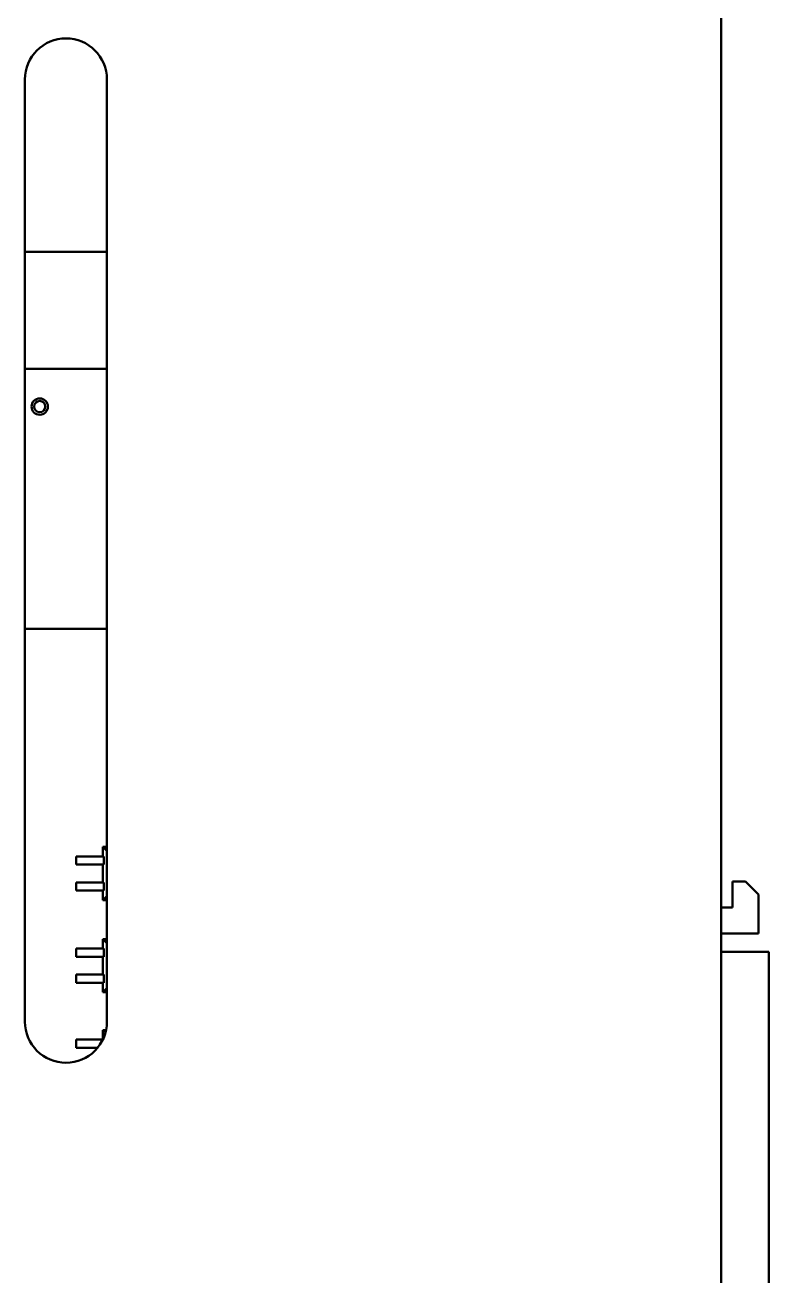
# Model space of a CAD drawing. Header units: millimetres. Extents: x 2121 to 4904, y 892 to 1933.
# Drawn here: x 2791.7 to 2828.1, y 1454.1 to 1515.1 of the extents above; entities that cross this region are included whole.
import ezdxf

# ---------------------------------------------------------------- set-up
doc = ezdxf.new("R2010")
doc.units = ezdxf.units.MM
doc.header["$LTSCALE"] = 1.8
doc.layers.add('외형선(ISO)', color=7, linetype='Continuous', lineweight=50)

msp = doc.modelspace()

# ---------------------------------------------------------------- linework, layer by layer
at = {"layer": '외형선(ISO)', "color": 7}
for p, q in [((2825.729, 1592.394), (2825.729, 1402.294)), ((2791.729, 1466.494), (2791.729, 1512.494)), ((2795.729, 1512.494), (2795.729, 1466.494)), ((2791.747, 1504.727), (2791.729, 1504.709)), ((2791.729, 1504.069), (2795.729, 1504.069)), ((2795.729, 1498.369), (2791.729, 1498.369)), ((2791.747, 1497.711), (2791.729, 1497.729)), ((2791.747, 1486.327), (2791.729, 1486.309)), ((2791.729, 1485.669), (2795.729, 1485.669)), ((2795.729, 1475.029), (2795.529, 1475.029)), ((2795.729, 1474.829), (2795.529, 1475.029)), ((2795.529, 1475.029), (2795.529, 1474.564)), ((2794.229, 1474.564), (2794.229, 1474.164)), ((2794.229, 1474.564), (2794.664, 1474.564)), ((2794.229, 1474.164), (2794.664, 1474.164)), ((2794.664, 1474.564), (2794.756, 1474.564)), ((2794.756, 1474.164), (2794.664, 1474.164)), ((2794.756, 1474.564), (2795.133, 1474.564)), ((2794.756, 1474.164), (2795.133, 1474.164)), ((2795.363, 1474.564), (2795.133, 1474.564)), ((2795.133, 1474.164), (2795.363, 1474.164)), ((2795.363, 1474.564), (2795.584, 1474.564)), ((2795.363, 1474.164), (2795.584, 1474.164)), ((2795.529, 1474.164), (2795.529, 1473.294)), ((2795.584, 1474.164), (2795.584, 1474.564)), ((2794.229, 1473.294), (2794.664, 1473.294)), ((2794.229, 1472.894), (2794.229, 1473.294)), ((2794.229, 1472.894), (2794.664, 1472.894)), ((2794.664, 1473.294), (2794.756, 1473.294)), ((2794.756, 1472.894), (2794.664, 1472.894)), ((2794.756, 1473.294), (2795.133, 1473.294)), ((2794.756, 1472.894), (2795.133, 1472.894)), ((2795.363, 1473.294), (2795.133, 1473.294)), ((2795.133, 1472.894), (2795.363, 1472.894)), ((2795.363, 1473.294), (2795.584, 1473.294)), ((2795.363, 1472.894), (2795.584, 1472.894)), ((2795.529, 1472.894), (2795.529, 1472.429)), ((2795.584, 1473.294), (2795.584, 1472.894)), ((2826.92, 1473.341), (2826.285, 1473.341)), ((2826.285, 1473.341), (2826.285, 1472.071)), ((2827.555, 1472.706), (2826.92, 1473.341)), ((2795.729, 1472.629), (2795.529, 1472.429)), ((2795.529, 1472.429), (2795.729, 1472.429)), ((2827.555, 1470.801), (2827.555, 1472.706)), ((2825.729, 1472.071), (2826.285, 1472.071)), ((2795.729, 1470.529), (2795.529, 1470.529)), ((2795.729, 1470.329), (2795.529, 1470.529)), ((2795.529, 1470.529), (2795.529, 1470.064)), ((2825.729, 1470.801), (2827.555, 1470.801)), ((2794.229, 1470.064), (2794.229, 1469.664)), ((2794.229, 1470.064), (2794.664, 1470.064)), ((2794.664, 1470.064), (2794.756, 1470.064)), ((2794.756, 1470.064), (2795.133, 1470.064)), ((2795.363, 1470.064), (2795.133, 1470.064)), ((2795.363, 1470.064), (2795.584, 1470.064)), ((2795.584, 1469.664), (2795.584, 1470.064)), ((2825.729, 1469.912), (2828.063, 1469.912)), ((2828.063, 1468.642), (2828.063, 1469.912)), ((2794.229, 1469.664), (2794.664, 1469.664)), ((2794.756, 1469.664), (2794.664, 1469.664)), ((2794.756, 1469.664), (2795.133, 1469.664)), ((2795.133, 1469.664), (2795.363, 1469.664)), ((2795.363, 1469.664), (2795.584, 1469.664)), ((2795.529, 1469.664), (2795.529, 1468.794)), ((2794.229, 1468.794), (2794.664, 1468.794)), ((2794.229, 1468.394), (2794.229, 1468.794)), ((2794.664, 1468.794), (2794.756, 1468.794)), ((2794.756, 1468.794), (2795.133, 1468.794)), ((2795.363, 1468.794), (2795.133, 1468.794)), ((2795.363, 1468.794), (2795.584, 1468.794)), ((2795.584, 1468.794), (2795.584, 1468.394)), ((2828.063, 1463.562), (2828.063, 1468.642)), ((2794.229, 1468.394), (2794.664, 1468.394)), ((2794.756, 1468.394), (2794.664, 1468.394)), ((2794.756, 1468.394), (2795.133, 1468.394)), ((2795.133, 1468.394), (2795.363, 1468.394)), ((2795.363, 1468.394), (2795.584, 1468.394)), ((2795.529, 1468.394), (2795.529, 1467.929)), ((2795.729, 1468.129), (2795.529, 1467.929)), ((2795.529, 1467.929), (2795.729, 1467.929)), ((2794.229, 1465.624), (2794.229, 1465.224)), ((2794.229, 1465.624), (2794.664, 1465.624)), ((2794.664, 1465.624), (2794.756, 1465.624)), ((2794.756, 1465.624), (2795.133, 1465.624)), ((2795.363, 1465.624), (2795.133, 1465.624)), ((2795.363, 1465.624), (2795.53, 1465.624)), ((2795.688, 1466.089), (2795.529, 1466.089)), ((2795.657, 1465.962), (2795.529, 1466.089)), ((2795.529, 1466.089), (2795.529, 1465.624)), ((2794.229, 1465.224), (2794.664, 1465.224)), ((2794.756, 1465.224), (2794.664, 1465.224)), ((2794.756, 1465.224), (2795.133, 1465.224)), ((2795.133, 1465.224), (2795.274, 1465.224)), ((2828.063, 1454.672), (2828.063, 1463.562)), ((2828.063, 1453.402), (2828.063, 1454.672))]:
    msp.add_line(p, q, dxfattribs=at)
for radius in [0.4, 0.274]:
    msp.add_circle((2792.447, 1496.522), radius, dxfattribs=at)
for centre, start, end in [((2793.729, 1512.494), 0, 180), ((2793.729, 1466.494), 180, 0)]:
    msp.add_arc(centre, 2, start, end, dxfattribs=at)

doc.saveas('drawing.dxf')
